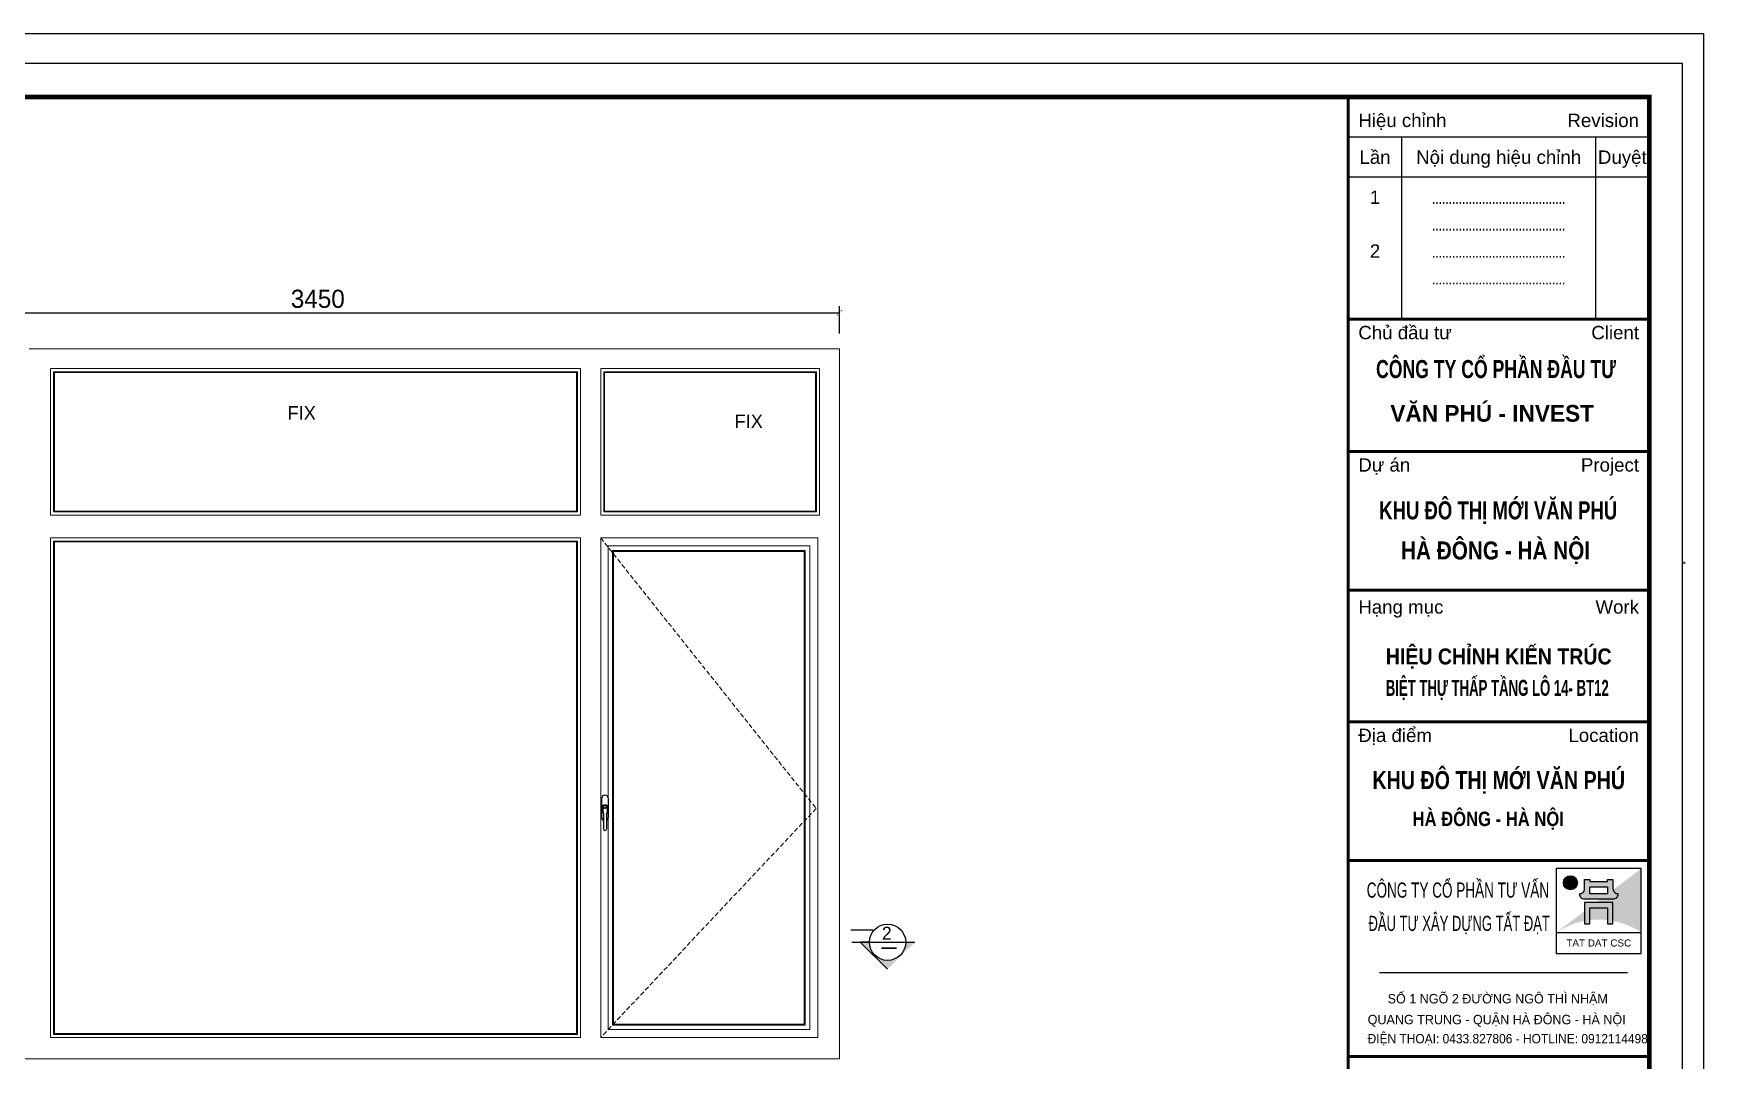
# Model space of a CAD drawing. Header units: millimetres. Extents: x -34806 to 662668, y 63228 to 99452.
# Drawn here: x 606297 to 611819, y 81299 to 84697 of the extents above; entities that cross this region are included whole.
import ezdxf
from ezdxf.enums import TextEntityAlignment as Align

# ---------------------------------------------------------------- set-up
doc = ezdxf.new("R2010")
doc.units = ezdxf.units.MM
doc.header["$LTSCALE"] = 200
doc.header["$MEASUREMENT"] = 0
doc.header["$PDMODE"] = 3
doc.header["$PDSIZE"] = 50
doc.linetypes.add('DASHED2', pattern=[0.375, 0.25, -0.125])
doc.layers.get('0').update_dxf_attribs({"color": 95, "linetype": 'CONTINUOUS'})
doc.layers.get('DEFPOINTS').update_dxf_attribs({"linetype": 'CONTINUOUS'})
for name, color, linetype, lineweight in [('21', 7, 'CONTINUOUS', 20), ('co', 8, 'DASHED2', 13), ('hacth', 251, 'CONTINUOUS', 13), ('hatch', 251, 'CONTINUOUS', 5), ('Text - khung ten', 253, 'CONTINUOUS', 13)]:
    doc.layers.add(name, color=color, linetype=linetype, lineweight=lineweight)
for name, color, linetype in [('4', 4, 'CONTINUOUS'), ('8', 1, 'CONTINUOUS'), ('DIM', 1, 'CONTINUOUS'), ('KHUNGTEN', 7, 'CONTINUOUS'), ('Net_Thay', 7, 'CONTINUOUS'), ('NETMANH', 127, 'CONTINUOUS'), ('TEXT', 7, 'CONTINUOUS'), ('TEXT2', 6, 'CONTINUOUS')]:
    doc.layers.add(name, color=color, linetype=linetype)
doc.styles.add('.VnArial', font='VNARIAL.ttf')
doc.styles.add('@hai text dim', font='VHAVAN.ttf')
doc.styles.add('Aria H B iso', font='VHARIALB.ttf')
doc.styles.add('Arial iso', font='VNARIAL.ttf')
doc.styles.add('Arial N  iso', font='VNARIALN.ttf')
doc.styles.add('NHO', font='VNCC-RMS.SHX', dxfattribs={"width": 0.8})
doc.styles.add('TEXT1', font='VHARIAL.ttf', dxfattribs={"width": 0.85, "height": 200})
doc.styles.add('VNCC-SIM', font='VHAVAN.ttf', dxfattribs={"width": 0.85})
doc.dimstyles.new('DIM10', dxfattribs={"dimscale": 15, "dimtxt": 4, "dimasz": 1.2, "dimexe": 1.5, "dimexo": 2, "dimgap": 1, "dimtad": 1, "dimdec": 0, "dimzin": 0, "dimdsep": 46, "dimtxsty": '@hai text dim', "dimblk": 'ARCHTICK', "dimcen": 0.09, "dimclrd": 8, "dimclre": 8, "dimclrt": 7, "dimadec": 0, "dimazin": 0, "dimtfac": 0.25, "dimtdec": 0, "dimtix": 1, "dimtmove": 1, "dimatfit": 0, "dimldrblk": 'NONE', "dimfxl": 1, "dimtolj": 1, "dimtzin": 0, "dimlwd": -1, "dimlwe": -1, "dimarcsym": 0})

# ---------------------------------------------------------------- blocks, each defined once
blk = doc.blocks.new('_ArchTick')
at = {"layer": 'DIM', "color": 150}
blk.add_lwpolyline([(0.5, 0.5, 0.133, 0, 0), (0, 0, 0, 0.133, 0), (-0.5, -0.5, 0.133, 0.133, 0)], format="xyseb", dxfattribs=at)
blk = doc.blocks.new('*D1082')
at = {"layer": '8', "color": 8}
for p, q in [((605512.5, 83707.4), (605512.5, 83795.1)), ((605512.5, 83772.6), (608962.1, 83772.6)), ((608962.1, 83704.3), (608962.1, 83795.1))]:
    blk.add_line(p, q, dxfattribs=at)
at = {"layer": 'DEFPOINTS', "color": 0}
for p in [(608962.1, 83772.6), (605512.5, 83677.4), (608962.1, 83674.3)]:
    blk.add_point(p, dxfattribs=at)
at = {"layer": '8', "color": 8, "xscale": 18, "yscale": 18, "zscale": 18, "rotation": 180}
blk.add_blockref('_ArchTick', (605512.5, 83772.6), dxfattribs=at)
at = {"layer": '8', "color": 8, "xscale": 18, "yscale": 18, "zscale": 18}
blk.add_blockref('_ArchTick', (608962.1, 83772.6), dxfattribs=at)
at = {"layer": '8', "color": 7, "insert": (607237.3, 83818.6), "char_height": 60, "attachment_point": 5, "style": '@hai text dim'}
blk.add_mtext('\\A1;3450', dxfattribs=at)
blk = doc.blocks.new('_None')
blk = doc.blocks.new('A$C5F910C25')
at = {"layer": 'Net_Thay', "ltscale": 0.5, "true_color": 0x0f9997}
h = blk.add_hatch(color=134, dxfattribs=at)
edge = h.paths.add_edge_path()
edge.add_line((24, 24), (0, 6))
edge.add_arc((12, -12.2), 21.8, 56.6015, 123.3985, ccw=False)
edge.add_line((24, 6), (24, 24))
h = blk.add_hatch(color=134, dxfattribs=at)
edge = h.paths.add_edge_path()
edge.add_arc((4, 20), 2, 0, 180)
edge.add_arc((4, 20), 2, 180, 360)
at = {"layer": 'Net_Thay', "ltscale": 0.5, "true_color": 0x001e02}
h = blk.add_hatch(color=98, dxfattribs=at)
h.paths.add_polyline_path([(16, 14.4), (8, 14.4), (8, 8.4), (9.5, 8.4), (9.5, 12.9), (14.5, 12.9), (14.5, 8.4), (16, 8.4)])
h.paths.add_polyline_path([(14.5, 16.9), (9.5, 16.9), (9.5, 18.9), (14.5, 18.9)], flags=16)
edge = h.paths.add_edge_path()
edge.add_arc((17.5, 18.4), 1.5, 180, 270, ccw=False)
edge.add_line((16, 18.4), (16, 20.9))
edge.add_line((16, 20.9), (14.5, 20.9))
edge.add_line((14.5, 20.9), (14.5, 20.4))
edge.add_line((14.5, 20.4), (9.5, 20.4))
edge.add_line((9.5, 20.4), (9.5, 20.9))
edge.add_line((9.5, 20.9), (8, 20.9))
edge.add_line((8, 20.9), (8, 18.4))
edge.add_arc((6.5, 18.4), 1.5, 270, 360, ccw=False)
edge.add_arc((8, 16.9), 1.5, 180, 270)
edge.add_line((8, 15.4), (16, 15.4))
edge.add_arc((16, 16.9), 1.5, 270, 360)
at = {"layer": 'Net_Thay', "color": 2, "ltscale": 0.5}
blk.add_line((0, 6), (24, 6), dxfattribs=at)
at = {"layer": 'Net_Thay', "ltscale": 0.5}
blk.add_lwpolyline([(0, 0), (24, 0), (24, 24), (0, 24)], close=True, dxfattribs=at)
at = {"layer": 'Net_Thay', "color": 98, "ltscale": 0.5, "true_color": 0x001e02}
blk.add_lwpolyline([(16, 15.4), (8, 15.4, -0.414214), (6.5, 16.9, 0.414214), (8, 18.4), (8, 20.9), (9.5, 20.9), (9.5, 20.4), (14.5, 20.4), (14.5, 20.9), (16, 20.9), (16, 18.4, 0.414214), (17.5, 16.9, -0.414214)], format="xyb", close=True, dxfattribs=at)
for points in [[(14.5, 16.9), (9.5, 16.9), (9.5, 18.9), (14.5, 18.9)], [(8, 14.4), (8, 8.4), (9.5, 8.4), (9.5, 12.9), (14.5, 12.9), (14.5, 8.4), (16, 8.4), (16, 14.4)]]:
    blk.add_lwpolyline(points, close=True, dxfattribs=at)
at = {"layer": 'Net_Thay', "color": 134, "ltscale": 0.5, "true_color": 0x0f9997}
blk.add_circle((4, 20), 2, dxfattribs=at)
at = {"layer": 'Net_Thay', "color": 2, "style": '.VnArial'}
blk.add_text('TAT DAT CSC', height=2, dxfattribs=at).set_placement((2.84, 2))
blk = doc.blocks.new('khung')
at = {"color": 8}
blk.add_line((27623, 17767), (30915, 17767), dxfattribs=at)
at = {"color": 4, "const_width": 34.9}
for points in [[(27623, 19305), (31115, 19305)], [(27623, 19305), (31115, 19305)], [(27623, 17767), (31115, 17767)], [(27623, 17767), (31115, 17767)], [(27623, 17767), (31115, 17767)]]:
    blk.add_lwpolyline(points, dxfattribs=at)
at = {"layer": 'DEFPOINTS', "color": 8}
blk.add_lwpolyline([(0, 0), (31503, 0), (31503, 22275), (0, 22275)], close=True, dxfattribs=at)
at = {"layer": 'KHUNGTEN', "color": 8}
for p, q in [((27623, 17767), (30915, 17767)), ((31503, 16475), (31536, 16475))]:
    blk.add_line(p, q, dxfattribs=at)
at = {"layer": 'KHUNGTEN', "color": 4}
for points, const_width in [([(848, 388), (31117, 388), (31117, 21887), (848, 21887)], 54.3), ([(27623, 21887), (31115, 21887), (31115, 388), (27623, 388)], 34.9)]:
    blk.add_lwpolyline(points, close=True, dxfattribs=dict(at, const_width=const_width))
at = {"layer": 'KHUNGTEN', "color": 8, "const_width": 15.5}
for points in [[(27623, 21421), (31115, 21421)], [(28243, 21421), (28243, 19305)], [(30494, 21421), (30494, 19305)], [(27623, 20956), (31115, 20956)]]:
    blk.add_lwpolyline(points, dxfattribs=at)
at = {"layer": 'KHUNGTEN', "color": 4, "const_width": 34.9}
for points in [[(27623, 19305), (31115, 19305)], [(27623, 17767), (31115, 17767)], [(27623, 17767), (31115, 17767)], [(27623, 16157), (31115, 16157)], [(27623, 14625), (31115, 14625)], [(27623, 13015), (31115, 13015)], [(27623, 10737), (31115, 10737)]]:
    blk.add_lwpolyline(points, dxfattribs=at)
at = {"layer": 'TEXT', "ltscale": 0.5}
blk.add_line((27987, 11712), (30864, 11712), dxfattribs=at)
at = {"layer": 'Net_Thay', "ltscale": 0.5, "xscale": 41.14443919872792, "yscale": 41.14443919843416, "zscale": 41.14443919841674}
blk.add_blockref('A$C5F910C25', (30038, 11933), dxfattribs=at)
at = {"color": 8, "style": 'Arial iso', "width": 1}
blk.add_text('Chñ ®Çu t\xad', height=155.2, dxfattribs=at).set_placement((27739, 19072))
blk.add_text('Client', height=155.2, dxfattribs=at).set_placement((30999, 19072), align=Align.RIGHT)
at = {"color": 7, "style": 'Aria H B iso'}
for s, height, width, p, p2 in [('c«ng ty cæ phÇn ®Çu t\xad', 209.56, 0.702507, (27945, 18621), (30730, 18621)), ('V¨n phó - invest', 194.03, 0.969518, (28111, 18114), (30476, 18114)), ('KHU §¤ THÞ MíI V¡N PHó', 209.56, 0.738944, (27982, 16979), (30746, 16979)), ('     hµ ®«ng - hµ néi      ', 209.56, 0.823662, (27900, 16513), (30833, 16513)), ('KHU §¤ THÞ MíI V¡N PHó', 209.56, 0.784287, (27903, 13844), (30837, 13844)), ('     hµ ®«ng - hµ néi      ', 167.64, 0.823662, (28101, 13415), (30448, 13415))]:
    blk.add_text(s, height=height, dxfattribs=dict(at, width=width)).set_placement(p, p2, align=Align.FIT)
for s, rotation, width, p, p2 in [('hiÖu chØnh kiÕn tróc ', 0.0076, 0.87215, (28058, 15293), (30743, 15293)), ('biÖt thù thÊp tÇng l« 14- bt12', 0.0078, 0.59135, (28058, 14928), (30648, 14928))]:
    blk.add_text(s, height=186.27, rotation=rotation, dxfattribs=dict(at, width=width)).set_placement(p, p2, align=Align.FIT)
at = {"layer": 'KHUNGTEN', "color": 8, "style": 'Arial iso', "width": 1}
for s, p in [('HiÖu chØnh', (27739, 21538)), ('Dù ¸n', (27739, 17534)), ('H¹ng môc', (27739, 15884)), ('§Þa ®iÓm', (27739, 14392))]:
    blk.add_text(s, height=155.2, dxfattribs=at).set_placement(p)
for s, p in [('Revision', (30999, 21538)), ('Project', (30999, 17534)), ('Work', (30999, 15884)), ('Location', (30999, 14392))]:
    blk.add_text(s, height=155.2, dxfattribs=at).set_placement(p, align=Align.RIGHT)
for s, height, p in [('LÇn', 155.2, (27933, 21188)), ('Néi dung hiÖu chØnh', 155.23, (29369, 21188)), ('DuyÖt', 155.2, (30805, 21188))]:
    blk.add_text(s, height=height, dxfattribs=at).set_placement(p, align=Align.MIDDLE_CENTER)
at = {"layer": 'KHUNGTEN', "color": 8}
for s, height, style, width, p in [('1', 155, 'Arial N  iso', 1, (27933, 20645)), ('........................................', 130.35, 'NHO', 0.8, (29369, 20645)), ('2', 155, 'Arial N  iso', 1, (27933, 20019)), ('........................................', 130.35, 'NHO', 0.8, (29369, 20335)), ('........................................', 130.35, 'NHO', 0.8, (29369, 20019)), ('........................................', 130.35, 'NHO', 0.8, (29369, 19709))]:
    blk.add_text(s, height=height, dxfattribs=dict(at, style=style, width=width)).set_placement(p, align=Align.CENTER)
at = {"layer": 'KHUNGTEN', "color": 8, "style": 'Arial iso'}
for s, width, p, p2 in [('§Þa chØ: sè 17 l« 2A, ®\xadêng Trung Yªn 1', 0.838812, (31504, 16488), (31535, 16488)), ('ph\xadêng Yªn Hoµ - quËn CÇu GiÊy - Hµ Néi', 0.782431, (31504, 16485), (31535, 16485)), ('Tel: 7833367-7833368       fax: 7833369', 0.836072, (31504, 16481), (31535, 16481)), ('Email:...................................................', 0.877697, (31504, 16477), (31535, 16477))]:
    blk.add_text(s, height=1.46, dxfattribs=dict(at, width=width)).set_placement(p, p2, align=Align.FIT)
at = {"layer": 'TEXT', "style": 'VNCC-SIM'}
for s, p in [('Sè 1 ngâ 2 ®\xadêng Ng« Th× NhËm ', (28080, 11354)), ('Quang Trung - QuËn Hµ §«ng - Hµ Néi', (27848, 11112))]:
    blk.add_text(s, height=108.99, dxfattribs=at).set_placement(p)
at = {"layer": 'TEXT', "style": 'VNCC-SIM', "width": 0.95191}
blk.add_text('§iÖn Tho¹i: 0433.827806 - hotline: 0912114498 ', height=108.99, dxfattribs=at).set_placement((27847, 10890))
at = {"layer": 'TEXT2', "style": 'TEXT1'}
for s, width, p in [('C¤NG TY Cæ PHÇN T¦ VÊN', 0.638905, (27837, 12583)), ('§ÇU T¦ X¢Y DùNG TÊT §¹T', 0.614414, (27857, 12196))]:
    blk.add_text(s, height=176.2, dxfattribs=dict(at, width=width)).set_placement(p)

msp = doc.modelspace()

# ---------------------------------------------------------------- hatches: boundary and pattern name
at = {"layer": '4'}
msp.add_hatch(color=256, dxfattribs=at).paths.add_polyline_path([(609061, 81690.3), (609030.8, 81690.3), (609121, 81601.6), (609211.3, 81690.3), (609181.1, 81690.3, -1)])

# ---------------------------------------------------------------- linework, layer by layer
msp.add_lwpolyline([(611819, 78155.5), (602650.3, 78155.5), (602650.3, 84697.1), (611819, 84697.1)], close=True)
at = {"layer": '21'}
msp.add_line((608962.1, 83654), (608161, 83654), dxfattribs=at)
for points in [[(605512.5, 83654), (605512.5, 81304.2), (608182.7, 81304.2)], [(608161, 83654), (606282.7, 83654)], [(608962.1, 83654), (608962.1, 81304.2), (608182.7, 81304.2)]]:
    msp.add_lwpolyline(points, dxfattribs=at)
at = {"layer": '4'}
for p, q in [((609072.6, 81730.3), (608999.6, 81730.3)), ((609072.6, 81730.3), (608999.6, 81730.3)), ((609072.6, 81730.3), (609042.4, 81730.3)), ((609072.6, 81730.3), (609042.4, 81730.3)), ((609002.8, 81690.3), (609058.8, 81690.3)), ((609061, 81690.3), (609030.8, 81690.3)), ((609030.8, 81690.3), (609121, 81601.6)), ((609061, 81690.3), (609211.2, 81690.3))]:
    msp.add_line(p, q, dxfattribs=at)
msp.add_circle((609121, 81690.3), 60.1, dxfattribs=at)
at = {"layer": 'co', "linetype": 'DASHED2', "ltscale": 0.3}
msp.add_lwpolyline([(608172.7, 83027.7), (608885, 82133), (608172.7, 81375.2)], dxfattribs=at)
at = {"layer": 'hatch'}
for p, q in [((608172.7, 83027.7), (608890, 83027.7)), ((608172.7, 83027.7), (608890, 83027.7)), ((606358.8, 81375.2), (608106.7, 81375.2))]:
    msp.add_line(p, q, dxfattribs=at)
for points in [[(608106, 83103.7), (606353.8, 83103.7), (606353.8, 83587.9), (608106, 83587.9)], [(608096, 83113.7), (606363.8, 83113.7), (606363.8, 83577.9), (608096, 83577.9)], [(608093, 83116.7), (606366.8, 83116.7), (606366.8, 83574.9), (608093, 83574.9)], [(608896.1, 83103.7), (608172.7, 83103.7), (608172.7, 83587.9), (608896.1, 83587.9)], [(608886.1, 83113.7), (608182.7, 83113.7), (608182.7, 83577.9), (608886.1, 83577.9)], [(608883.1, 83116.7), (608185.7, 83116.7), (608185.7, 83574.9), (608883.1, 83574.9)], [(608106, 81375.2), (606353.8, 81375.2), (606353.8, 83027.7), (608106, 83027.7)], [(608096, 81385.2), (606363.8, 81385.2), (606363.8, 83017.7), (608096, 83017.7)], [(608093, 81388.2), (606366.8, 81388.2), (606366.8, 83014.7), (608093, 83014.7)], [(608863.9, 81401.3), (608196.8, 81401.3), (608196.8, 83001.6), (608863.9, 83001.6)], [(608848.8, 81416.5), (608211.9, 81416.5), (608211.9, 82986.4), (608848.8, 82986.4)], [(608845.8, 81419.5), (608214.9, 81419.5), (608214.9, 82983.4), (608845.8, 82983.4)]]:
    msp.add_lwpolyline(points, close=True, dxfattribs=at)
msp.add_lwpolyline([(608890, 83027.7), (608890, 81375.2), (608172.7, 81375.2), (608172.7, 83027.7)], dxfattribs=at)
msp.add_lwpolyline([(608890, 83027.7), (608890, 81375.2), (608172.7, 81375.2), (608172.7, 83027.7)], dxfattribs=at)
at = {"layer": 'NETMANH', "ltscale": 0.5}
for p, q in [((608179.4, 82134.4), (608179.4, 82120.7)), ((608179.6, 82120), (608181.4, 82116.4)), ((608181.6, 82115.8), (608181.6, 82065.2)), ((608191.8, 82115.8), (608191.8, 82065.2)), ((608193.8, 82120), (608191.9, 82116.4)), ((608193.9, 82134.4), (608193.9, 82120.7))]:
    msp.add_line(p, q, dxfattribs=at)
for points in [[(608175.4, 82165.2), (608175.4, 82103.7)], [(608198, 82127.2), (608198, 82165.2)], [(608198, 82103.7), (608198, 82127.2)]]:
    msp.add_lwpolyline(points, dxfattribs=at)
msp.add_circle((608186.7, 82134.4), 2.05, dxfattribs=at)
for centre, radius, start, end in [((608186.7, 82165.2), 11.3, 0, 180), ((608186.7, 82134.4), 9.72, 48.259, 221.741), ((608186.7, 82134.4), 9.72, 318.259, 221.741), ((608186.7, 82134.4), 7.25, 0, 180), ((608180.8, 82120.7), 1.4, 180, 207.1927), ((608180.2, 82115.8), 1.4, 0, 27.1927), ((608193.2, 82115.8), 1.4, 152.8073, 180), ((608192.5, 82120.7), 1.4, 332.8073, 0), ((608186.7, 82103.7), 11.3, 180, 243.1549), ((608186.7, 82065.2), 5.09, 180, 0), ((608186.7, 82103.7), 11.3, 296.8451, 0)]:
    msp.add_arc(centre, radius, start, end, dxfattribs=at)
at = {"layer": 'Text - khung ten', "const_width": 6}
msp.add_lwpolyline([(609100.3, 81670.5), (609150.7, 81670.5)], dxfattribs=at)

# ---------------------------------------------------------------- block references
at = {"layer": 'hacth', "xscale": 0.2846925092453603, "yscale": 0.2846925238118274, "zscale": 0.2846925253884692}
msp.add_blockref('khung', (602780.3, 78255.5), dxfattribs=at)

# ---------------------------------------------------------------- texts
at = {"layer": 'TEXT', "style": 'VNCC-SIM'}
for p in [(607137.3, 83419), (608615.2, 83391.2)]:
    msp.add_text('fix', height=45, dxfattribs=at).set_placement(p)
at = {"layer": 'Text - khung ten', "style": '@hai text dim'}
msp.add_text('2', height=43.2, dxfattribs=at).set_placement((609102.4, 81698.5))

# ---------------------------------------------------------------- dimensions: what is measured, and where the dimension line sits
at = {"layer": '8'}
dim = msp.add_linear_dim(base=(608962.1, 83772.6), p1=(605512.5, 83677.4), p2=(608962.1, 83674.3), dimstyle='DIM10', dxfattribs=at)
dim.commit()
dim.dimension.update_dxf_attribs({"geometry": '*D1082', "text_midpoint": (607237.3, 83818.6)})

doc.saveas('drawing.dxf')
